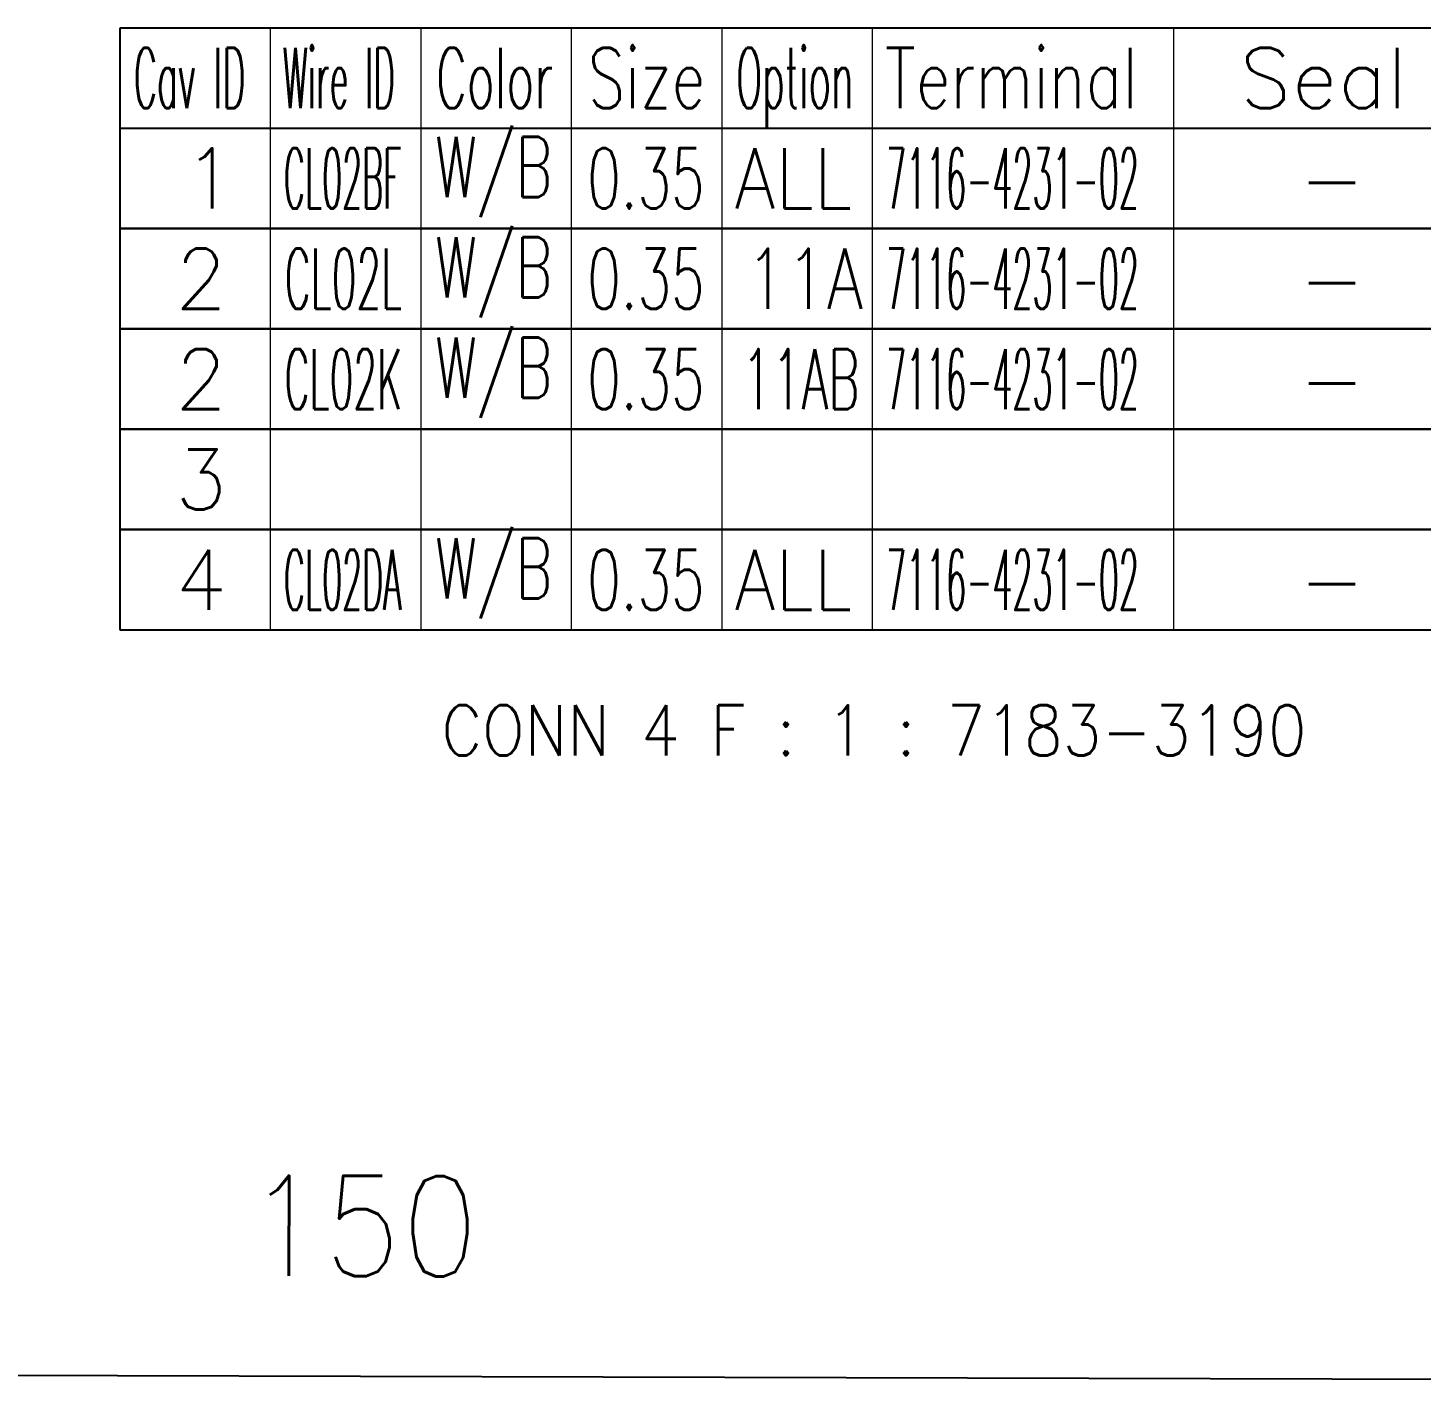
# Model space of a CAD drawing. Header units: inches. Extents: x 47316 to 59086, y 3141 to 11743.
# Drawn here: x 53083.3 to 53152.7, y 8623.2 to 8690.7 of the extents above; entities that cross this region are included whole.
import ezdxf

# ---------------------------------------------------------------- set-up
doc = ezdxf.new("R2010")
doc.units = ezdxf.units.IN
doc.header["$MEASUREMENT"] = 0
doc.styles.get("Standard").update_dxf_attribs({"font": ''})
doc.styles.get('Standard').set_extended_font_data('SimSun')
doc.linetypes.add('_VH_OTCON', pattern='A,0.0001,[7,VeSys.shx,S=0.1,R=0,X=0,Y=0],-0.4,[7,VeSys.shx,S=0.1,R=0,X=0,Y=0],-0.4,["X",Standard,S=1,R=0,X=-0.5,Y=-0.5],-0.0001,[7,VeSys.shx,S=0.1,R=0,X=0,Y=0],-0.4', length=1.2002)

msp = doc.modelspace()

# ---------------------------------------------------------------- linework, layer by layer
at = {"color": 0, "linetype": 'Continuous', "lineweight": -2}
for p, q in [((53087.914, 8690.668), (53170.414, 8690.668)), ((53087.914, 8685.668), (53087.914, 8690.668)), ((53087.914, 8685.668), (53170.414, 8685.668))]:
    msp.add_line(p, q, dxfattribs=at)
at = {"color": 7, "linetype": 'Continuous', "lineweight": 15}
for p, q in [((53095.414, 8685.668), (53095.414, 8690.668)), ((53102.914, 8685.668), (53102.914, 8690.668)), ((53110.414, 8685.668), (53110.414, 8690.668)), ((53117.914, 8685.668), (53117.914, 8690.668)), ((53125.414, 8685.668), (53125.414, 8690.668)), ((53140.414, 8685.668), (53140.414, 8690.668))]:
    msp.add_line(p, q, dxfattribs=at)
at = {"color": 102, "linetype": 'Continuous', "lineweight": 15}
for p, q in [((53095.414, 8680.668), (53095.414, 8685.668)), ((53102.914, 8680.668), (53102.914, 8685.668)), ((53110.414, 8680.668), (53110.414, 8685.668)), ((53117.914, 8680.668), (53117.914, 8685.668)), ((53125.414, 8680.668), (53125.414, 8685.668)), ((53140.414, 8680.668), (53140.414, 8685.668)), ((53095.414, 8675.668), (53095.414, 8680.668)), ((53102.914, 8675.668), (53102.914, 8680.668)), ((53110.414, 8675.668), (53110.414, 8680.668)), ((53117.914, 8675.668), (53117.914, 8680.668)), ((53125.414, 8675.668), (53125.414, 8680.668)), ((53140.414, 8675.668), (53140.414, 8680.668)), ((53095.414, 8670.668), (53095.414, 8675.668)), ((53102.914, 8670.668), (53102.914, 8675.668)), ((53110.414, 8670.668), (53110.414, 8675.668)), ((53117.914, 8670.668), (53117.914, 8675.668)), ((53125.414, 8670.668), (53125.414, 8675.668)), ((53140.414, 8670.668), (53140.414, 8675.668)), ((53095.414, 8665.668), (53095.414, 8670.668)), ((53102.914, 8665.668), (53102.914, 8670.668)), ((53110.414, 8665.668), (53110.414, 8670.668)), ((53117.914, 8665.668), (53117.914, 8670.668)), ((53125.414, 8665.668), (53125.414, 8670.668)), ((53140.414, 8665.668), (53140.414, 8670.668)), ((53095.414, 8660.668), (53095.414, 8665.668)), ((53102.914, 8660.668), (53102.914, 8665.668)), ((53110.414, 8660.668), (53110.414, 8665.668)), ((53117.914, 8660.668), (53117.914, 8665.668)), ((53125.414, 8660.668), (53125.414, 8665.668)), ((53140.414, 8660.668), (53140.414, 8665.668))]:
    msp.add_line(p, q, dxfattribs=at)
at = {"color": 0, "linetype": '_VH_OTCON', "lineweight": -2, "ltscale": 5}
msp.add_line((53180.665, 8623.247), (53018.001, 8623.709), dxfattribs=at)
at = {"color": 0, "linetype": 'Continuous', "lineweight": -2}
for points in [[(53087.914, 8680.668), (53087.914, 8685.668), (53170.414, 8685.668), (53170.414, 8680.668)], [(53087.914, 8675.668), (53087.914, 8680.668), (53170.414, 8680.668), (53170.414, 8675.668)], [(53087.914, 8670.668), (53087.914, 8675.668), (53170.414, 8675.668), (53170.414, 8670.668)], [(53087.914, 8665.668), (53087.914, 8670.668), (53170.414, 8670.668), (53170.414, 8665.668)], [(53087.914, 8660.668), (53087.914, 8665.668), (53170.414, 8665.668), (53170.414, 8660.668)]]:
    msp.add_lwpolyline(points, close=True, dxfattribs=at)

# ---------------------------------------------------------------- texts
at = {"color": 7, "linetype": 'Continuous', "lineweight": 15, "char_height": 3, "attachment_point": 1}
for s, insert, width in [('\\Fromans.shx;\\W0.4292452830;\\T1.0000000000;\\o\\lCav ID', (53088.598, 8689.668), 6.5), ('\\Fromans.shx;\\W0.4026548673;\\T1.0000000000;\\o\\lWire ID', (53096.029, 8689.668), 6.5), ('\\Fromans.shx;\\W0.5687500000;\\T1.0000000000;\\o\\lColor', (53103.658, 8689.668), 6.5), ('\\Fromans.shx;\\W0.7222222222;\\T1.0000000000;\\o\\lSize', (53111.224, 8689.668), 6.5), ('\\Fromans.shx;\\W0.4595959596;\\T1.0000000000;\\o\\lOption', (53118.611, 8689.668), 6.5), ('\\Fromans.shx;\\W0.7480916031;\\T1.0000000000;\\o\\lTerminal', (53126.021, 8689.668), 14), ('\\Fromans.shx;\\W1.0000000000;\\T1.0000000000;\\o\\lSeal', (53143.7, 8689.668), 9.28571), ('\\Fromans.shx;\\W1.0000000000;\\T1.0000000000;\\o\\l1', (53091.093, 8684.668), 2.85714), ('\\Fromans.shx;\\W1.0000000000;\\T1.0000000000;\\o\\l2', (53090.664, 8679.668), 2.85714), ('\\Fromans.shx;\\W1.0000000000;\\T1.0000000000;\\o\\l2', (53090.664, 8674.668), 2.85714), ('\\Fromans.shx;\\W1.0000000000;\\T1.0000000000;\\o\\l3', (53090.664, 8669.668), 2.85714), ('\\Fromans.shx;\\W1.0000000000;\\T1.0000000000;\\o\\l4', (53090.664, 8664.668), 2.85714)]:
    msp.add_mtext(s, dxfattribs=dict(at, insert=insert, width=width))
at = {"color": 140, "linetype": 'Continuous', "lineweight": 15, "char_height": 3, "attachment_point": 1}
for s, insert, width in [('\\Fromans.shx;\\W0.6791044776;\\T1.0000000000;\\o\\lW/B', (53103.608, 8685.24), 6.5), ('\\Fromans.shx;\\W0.8750000000;\\T1.0000000000;\\o\\lALL', (53118.539, 8684.668), 6.5), ('\\Fromans.shx;\\W1.0000000000;\\T1.0000000000;\\o\\l-', (53146.629, 8684.668), 3.71429), ('\\Fromans.shx;\\W0.6791044776;\\T1.0000000000;\\o\\lW/B', (53103.608, 8680.24), 6.5), ('\\Fromans.shx;\\W0.7844827586;\\T1.0000000000;\\o\\l11A', (53119.087, 8679.668), 6.5), ('\\Fromans.shx;\\W1.0000000000;\\T1.0000000000;\\o\\l-', (53146.629, 8679.668), 3.71429), ('\\Fromans.shx;\\W0.6791044776;\\T1.0000000000;\\o\\lW/B', (53103.608, 8675.24), 6.5), ('\\Fromans.shx;\\W0.5759493671;\\T1.0000000000;\\o\\l11AB', (53118.908, 8674.668), 6.5), ('\\Fromans.shx;\\W1.0000000000;\\T1.0000000000;\\o\\l-', (53146.629, 8674.668), 3.71429), ('\\Fromans.shx;\\W0.6791044776;\\T1.0000000000;\\o\\lW/B', (53103.608, 8665.24), 6.5), ('\\Fromans.shx;\\W0.8750000000;\\T1.0000000000;\\o\\lALL', (53118.539, 8664.668), 6.5), ('\\Fromans.shx;\\W1.0000000000;\\T1.0000000000;\\o\\l-', (53146.629, 8664.668), 3.71429)]:
    msp.add_mtext(s, dxfattribs=dict(at, insert=insert, width=width))
at = {"color": 21, "linetype": 'Continuous', "lineweight": 15, "char_height": 3, "attachment_point": 1}
for s, insert, width in [('\\Fromans.shx;\\W0.3888888889;\\T1.0000000000;\\o\\lCL02BF', (53096.081, 8684.668), 6.5), ('\\Fromans.shx;\\W0.6500000000;\\T1.0000000000;\\o\\l0.35', (53111.193, 8684.668), 6.5), ('\\Fromans.shx;\\W0.3888888889;\\T1.0000000000;\\o\\l7116-4231-02', (53126.081, 8684.668), 14), ('\\Fromans.shx;\\W0.4789473684;\\T1.0000000000;\\o\\lCL02L', (53096.12, 8679.668), 6.5), ('\\Fromans.shx;\\W0.6500000000;\\T1.0000000000;\\o\\l0.35', (53111.193, 8679.668), 6.5), ('\\Fromans.shx;\\W0.3888888889;\\T1.0000000000;\\o\\l7116-4231-02', (53126.081, 8679.668), 14), ('\\Fromans.shx;\\W0.4595959596;\\T1.0000000000;\\o\\lCL02K', (53096.111, 8674.668), 6.5), ('\\Fromans.shx;\\W0.6500000000;\\T1.0000000000;\\o\\l0.35', (53111.193, 8674.668), 6.5), ('\\Fromans.shx;\\W0.3888888889;\\T1.0000000000;\\o\\l7116-4231-02', (53126.081, 8674.668), 14), ('\\Fromans.shx;\\W0.3888888889;\\T1.0000000000;\\o\\lCL02DA', (53096.081, 8664.668), 6.5), ('\\Fromans.shx;\\W0.6500000000;\\T1.0000000000;\\o\\l0.35', (53111.193, 8664.668), 6.5), ('\\Fromans.shx;\\W0.3888888889;\\T1.0000000000;\\o\\l7116-4231-02', (53126.081, 8664.668), 14)]:
    msp.add_mtext(s, dxfattribs=dict(at, insert=insert, width=width))
at = {"color": 42, "linetype": 'Continuous', "lineweight": 15, "insert": (53103.932, 8656.918), "char_height": 2.5, "width": 51.10714, "attachment_point": 1}
msp.add_mtext('\\Fromans.shx;\\W0.9000000000;\\T1.0000000000;\\o\\lCONN 4 F : 1 : 7183-3190', dxfattribs=at)
at = {"color": 7, "linetype": '_VH_OTCON', "lineweight": 18, "ltscale": 5, "insert": (53094.218, 8633.492), "char_height": 5, "width": 12.85714, "attachment_point": 1, "rotation": 359.83729}
msp.add_mtext('\\Fromans.shx;\\W0.9000000000;\\T1.0000000000;\\o\\l150', dxfattribs=at)

doc.saveas('drawing.dxf')
